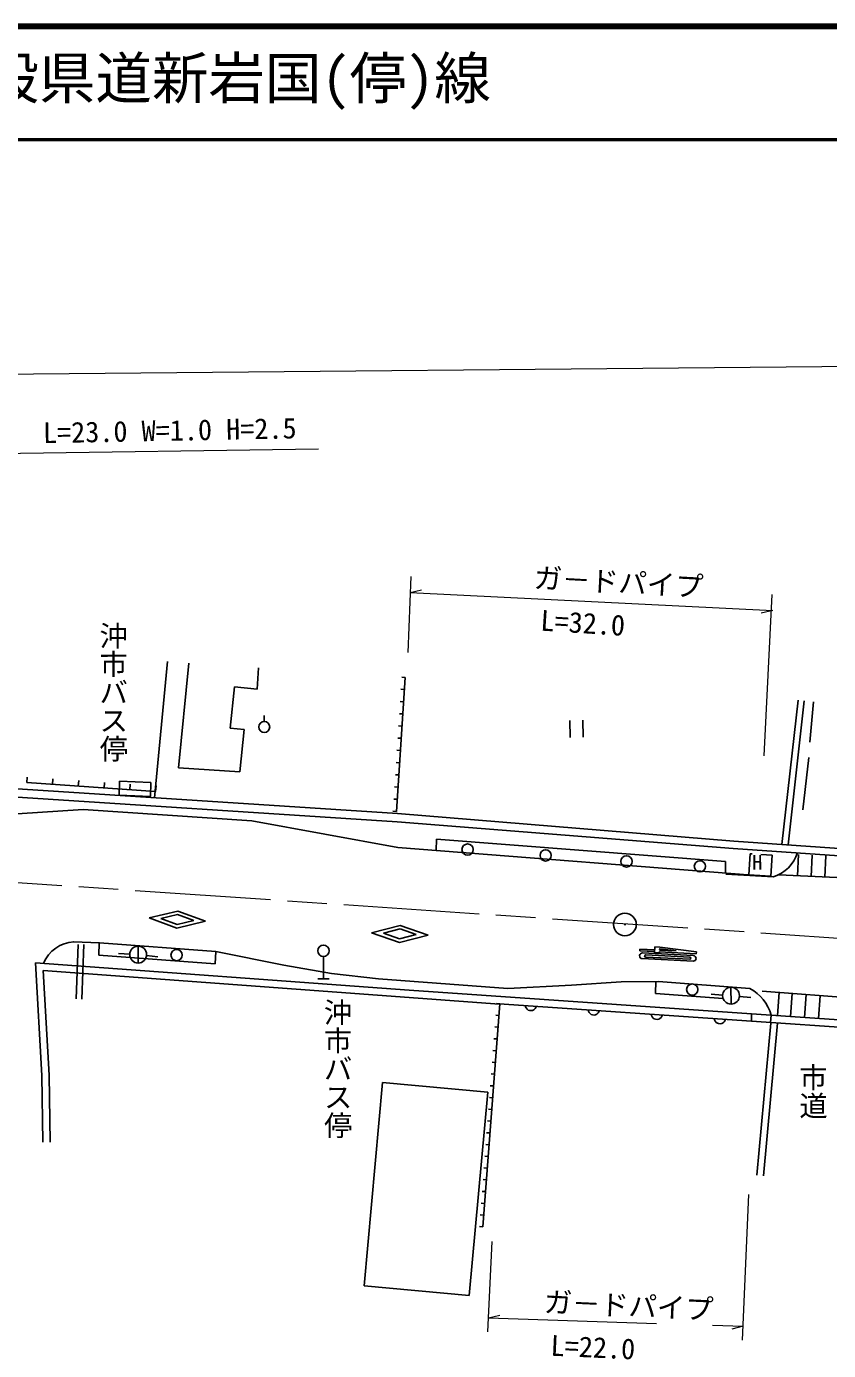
# Model space of a CAD drawing. Units: millimetres, scale not verified. Extents: x 40000 to 680000, y 20000 to 380000.
# Drawn here: x 225636 to 296603, y 262820 to 380000 of the extents above; entities that cross this region are included whole.
import ezdxf
from ezdxf.enums import TextEntityAlignment as Align

# ---------------------------------------------------------------- set-up
doc = ezdxf.new("R2010")
doc.units = ezdxf.units.MM
doc.header["$LTSCALE"] = 1000
doc.linetypes.add('CHAIN', pattern=[18.5, 12, -1.5, 3.5, -1.5])
for name, color, linetype, lineweight in [('M-BGD', 7, 'Continuous', 25), ('M-BMK', 2, 'CHAIN', 13), ('M-BMK-SRVR', 3, 'Continuous', 25), ('M-STR-HTXT', 7, 'Continuous', 13), ('M-STR-STRC', 7, 'Continuous', 25), ('M-TTL', 2, 'Continuous', 140), ('M-TTL-LINE', 7, 'Continuous', 50), ('M-TTL-TXT', 7, 'Continuous', 13)]:
    doc.layers.add(name, color=color, linetype=linetype, lineweight=lineweight)
doc.styles.add('@ＭＳ ゴシック', font='')
doc.styles.add('ＭＳ ゴシック', font='')
doc.styles.get('@ＭＳ ゴシック').set_extended_font_data('@MS Gothic')
doc.styles.get('ＭＳ ゴシック').set_extended_font_data('MS Gothic')

msp = doc.modelspace()

# ---------------------------------------------------------------- linework, layer by layer
at = {"layer": 'M-BGD'}
for p, q in [((236978, 311743), (238104, 323792)), ((239075, 314394), (239991, 323656)), ((246049, 321355), (246176, 323250)), ((259143, 322397), (258362, 310526)), ((259143, 322397), (258844, 322416)), ((243668, 317899), (244029, 321548)), ((244030, 321555), (246049, 321355)), ((259072, 321317), (258773, 321337)), ((259001, 320238), (258702, 320258)), ((293908, 320371), (292480, 307603)), ((294454, 320310), (293029, 307564)), ((295271, 320219), (294961, 316669)), ((246666, 318495), (246657, 319016)), ((258930, 319159), (258631, 319179)), ((244889, 317778), (243671, 317898)), ((244519, 314041), (244889, 317778)), ((258859, 318080), (258560, 318100)), ((273726, 318574), (273750, 317074)), ((274901, 317093), (274877, 318593)), ((258788, 317001), (258489, 317020)), ((258717, 315922), (258418, 315941)), ((294864, 315312), (294339, 310676)), ((239075, 314394), (244519, 314041)), ((258646, 314842), (258347, 314862)), ((219266, 312891), (258471, 310349)), ((225661, 313076), (225695, 313575)), ((225661, 313076), (237063, 312288)), ((227941, 312919), (227976, 313418)), ((230222, 312761), (230256, 313260)), ((232502, 312603), (232536, 313102)), ((233823, 311968), (233875, 313194)), ((233875, 313194), (236650, 313076)), ((234782, 312446), (234817, 312944)), ((236598, 311850), (236650, 313076)), ((258575, 313763), (258276, 313783)), ((219218, 312142), (258431, 309600)), ((236598, 311850), (233823, 311968)), ((237063, 312288), (237097, 312787)), ((258504, 312684), (258205, 312704)), ((230648, 310694), (218542, 309903)), ((245590, 309688), (230648, 310694)), ((258362, 310526), (258063, 310545)), ((258433, 311605), (258134, 311624)), ((258482, 307328), (245590, 309688)), ((258431, 309600), (288169, 307253)), ((258471, 310349), (288215, 307902)), ((258482, 307328), (291728, 304742)), ((261902, 308086), (261872, 307064)), ((261902, 308086), (287493, 306096)), ((330476, 304289), (288169, 307253)), ((288215, 307902), (301255, 306988)), ((287493, 306096), (287477, 305073)), ((289663, 306778), (289563, 304906)), ((289853, 306767), (289663, 306778)), ((291613, 306673), (290603, 306727)), ((291514, 304802), (291613, 306673)), ((293953, 306728), (293857, 304829)), ((295157, 306667), (295061, 304768)), ((296361, 306606), (296265, 304707)), ((287526, 304991), (291728, 304742)), ((289563, 304906), (291514, 304802)), ((292222, 304908), (301732, 304469)), ((229807, 299002), (232095, 298912)), ((229837, 298972), (229839, 299000)), ((232076, 298914), (232040, 297813)), ((232095, 298912), (242380, 298140)), ((230023, 293932), (230220, 298762)), ((230719, 298742), (230522, 293911)), ((232040, 297813), (242343, 297039)), ((234771, 297904), (233773, 297963)), ((235508, 298606), (235532, 297114)), ((236266, 297780), (237260, 297674)), ((242405, 298138), (242343, 297039)), ((242380, 298140), (248409, 296924)), ((251912, 297695), (251912, 295722)), ((226980, 287164), (226427, 297143)), ((226427, 297143), (259509, 294718)), ((248409, 296924), (252612, 296178)), ((227630, 287188), (227117, 296440)), ((227117, 296440), (267495, 293482)), ((251402, 295722), (252415, 295722)), ((252612, 296178), (256784, 295705)), ((256784, 295705), (268228, 294847)), ((273874, 295166), (278262, 295437)), ((278262, 295437), (281552, 295481)), ((281316, 295500), (281295, 294429)), ((281552, 295481), (289653, 294851)), ((259509, 294718), (289788, 292615)), ((268228, 294847), (273874, 295166)), ((281295, 294429), (287276, 293964)), ((287231, 294283), (286234, 294361)), ((287967, 294971), (287991, 293478)), ((288725, 294151), (289721, 294052)), ((300285, 293884), (290740, 294627)), ((292232, 294508), (292091, 292459)), ((293381, 294417), (293241, 292382)), ((294618, 294319), (294479, 292299)), ((295855, 294222), (295717, 292216)), ((267534, 293509), (266011, 273760)), ((267534, 293509), (267235, 293532)), ((267463, 293514), (289778, 291964)), ((269783, 293238), (269754, 293355)), ((269836, 293136), (269783, 293238)), ((269926, 293020), (269836, 293136)), ((270032, 292952), (269926, 293020)), ((270146, 292909), (270032, 292952)), ((270535, 292978), (270421, 292925)), ((270637, 293081), (270535, 292978)), ((270704, 293174), (270637, 293081)), ((270751, 293286), (270704, 293174)), ((275362, 292850), (275332, 292968)), ((267454, 292470), (267155, 292493)), ((270301, 292899), (270146, 292909)), ((270421, 292925), (270301, 292899)), ((275415, 292749), (275362, 292850)), ((275505, 292632), (275415, 292749)), ((275610, 292565), (275505, 292632)), ((275725, 292522), (275610, 292565)), ((275880, 292511), (275725, 292522)), ((275999, 292538), (275880, 292511)), ((276113, 292590), (275999, 292538)), ((276216, 292693), (276113, 292590)), ((276282, 292786), (276216, 292693)), ((276330, 292898), (276282, 292786)), ((280941, 292463), (280911, 292580)), ((280994, 292361), (280941, 292463)), ((281083, 292245), (280994, 292361)), ((281189, 292177), (281083, 292245)), ((281304, 292134), (281189, 292177)), ((281458, 292124), (281304, 292134)), ((281578, 292150), (281458, 292124)), ((281692, 292203), (281578, 292150)), ((281794, 292306), (281692, 292203)), ((281861, 292399), (281794, 292306)), ((281909, 292511), (281861, 292399)), ((286519, 292075), (286490, 292193)), ((286572, 291974), (286519, 292075)), ((286662, 291857), (286572, 291974)), ((286768, 291790), (286662, 291857)), ((286882, 291747), (286768, 291790)), ((287271, 291815), (287157, 291763)), ((287373, 291918), (287271, 291815)), ((287440, 292011), (287373, 291918)), ((287487, 292123), (287440, 292011)), ((289778, 291964), (289788, 292615)), ((289778, 291958), (299659, 291295)), ((289788, 292613), (299708, 291948)), ((291496, 291794), (290263, 278344)), ((292099, 291802), (290861, 278289)), ((291520, 292497), (291476, 291844)), ((267374, 291431), (267075, 291454)), ((287037, 291736), (286882, 291747)), ((287157, 291763), (287037, 291736)), ((267294, 290391), (266995, 290414)), ((267133, 288312), (266834, 288335)), ((267214, 289352), (266914, 289375)), ((227095, 281254), (226980, 287164)), ((227745, 281266), (227630, 287188)), ((267053, 287273), (266754, 287296)), ((257150, 286532), (255509, 268535)), ((266458, 285684), (257150, 286532)), ((266973, 286233), (266674, 286257)), ((264818, 267687), (266458, 285684)), ((266893, 285194), (266594, 285217)), ((266813, 284155), (266514, 284178)), ((266733, 283115), (266434, 283138)), ((266652, 282076), (266353, 282099)), ((266572, 281036), (266273, 281059)), ((266412, 278958), (266113, 278981)), ((266492, 279997), (266193, 280020)), ((266332, 277918), (266033, 277941)), ((266252, 276879), (265953, 276902)), ((266172, 275839), (265872, 275862)), ((266091, 274800), (265792, 274823)), ((266011, 273760), (265712, 273784)), ((255509, 268535), (264818, 267687))]:
    msp.add_line(p, q, dxfattribs=at)
for centre, radius in [((246674, 318004), 484), ((264667, 307159), 498), ((271573, 306635), 498), ((278729, 306107), 498), ((285220, 305672), 498), ((278590, 300517), 22.5), ((235520, 297860), 746), ((238920, 297816), 498), ((251912, 298197), 502), ((284550, 294769), 498), ((287979, 294225), 746)]:
    msp.add_circle(centre, radius, dxfattribs=at)
for centre, radius, start, end in [((290771, 307801), 3205, 287.34717, 343.53839), ((230070, 295786), 3226, 94.2157, 155.76874), ((287874, 291518), 3778, 15.24194, 61.91006)]:
    msp.add_arc(centre, radius, start, end, dxfattribs=at)
at = {"layer": 'M-BMK'}
msp.add_line((198338, 306032), (408085, 291844), dxfattribs=at)
at = {"layer": 'M-BMK-SRVR'}
for radius in [1000, 30]:
    msp.add_circle((278590, 300517), radius, dxfattribs=at)
at = {"layer": 'M-STR-HTXT'}
for p, q in [((208846, 349095), (410052, 350954)), ((219416, 342169), (251487, 342635)), ((259643, 331321), (259373, 324603)), ((259574, 329913), (260587, 330151)), ((259574, 329913), (291670, 328324)), ((291590, 329739), (290870, 315447)), ((291670, 328324), (290657, 328086)), ((289006, 263745), (289567, 276617)), ((266457, 264474), (266840, 272464)), ((266516, 265700), (267525, 265955)), ((266516, 265700), (281395, 265219)), ((286349, 265059), (289059, 264972)), ((289059, 264972), (288050, 264716))]:
    msp.add_line(p, q, dxfattribs=at)
at = {"layer": 'M-STR-STRC'}
for p, q in [((236487, 301100), (239025, 301709)), ((239007, 301396), (237529, 301041)), ((239007, 301396), (240437, 300878)), ((239025, 301709), (241479, 300820)), ((238941, 300211), (236487, 301100)), ((237529, 301041), (238958, 300524)), ((241479, 300820), (238941, 300211)), ((240437, 300878), (238958, 300524)), ((256176, 299797), (258706, 300439)), ((258692, 300126), (257219, 299752)), ((258692, 300126), (260128, 299628)), ((258706, 300439), (261171, 299583)), ((258642, 298941), (256176, 299797)), ((257219, 299752), (258655, 299254)), ((261171, 299583), (258642, 298941)), ((260128, 299628), (258655, 299254)), ((279907, 298190), (279914, 298340)), ((281205, 298126), (279907, 298190)), ((279914, 298340), (281212, 298275)), ((280148, 298003), (284642, 297779)), ((280430, 297638), (284325, 297445)), ((284335, 297644), (280440, 297838)), ((281226, 298550), (281201, 298051)), ((281201, 298051), (281651, 298028)), ((281226, 298550), (281676, 298528)), ((281656, 298128), (281651, 298028)), ((284900, 297942), (281654, 298103)), ((283134, 298180), (281657, 298379)), ((281662, 298253), (283134, 298180)), ((281668, 298377), (281663, 298278)), ((281676, 298528), (284908, 298091)), ((284908, 298091), (284900, 297942)), ((280123, 297504), (284617, 297280))]:
    msp.add_line(p, q, dxfattribs=at)
for centre, radius, start, end in [((280135, 297753), 250, 87.15106, 267.15106), ((280435, 297738), 100, 87.15106, 267.15106), ((284330, 297545), 100, 267.15106, 87.15106), ((284629, 297530), 250, 267.15106, 87.15106)]:
    msp.add_arc(centre, radius, start, end, dxfattribs=at)
at = {"layer": 'M-TTL'}
msp.add_line((680000, 380000), (40000, 380000), dxfattribs=at)
at = {"layer": 'M-TTL-LINE'}
msp.add_line((40000, 370000), (680000, 370000), dxfattribs=at)

# ---------------------------------------------------------------- texts
at = {"layer": 'M-BGD'}
for s, height, rotation, style, p in [('沖市バス停', 1833, 270.1, '@ＭＳ ゴシック', (231843, 327341)), ('H', 1320, 0.2, 'ＭＳ ゴシック', (289856, 304970)), ('沖市バス停', 1833, 270.1, '@ＭＳ ゴシック', (251698, 294015)), ('市道', 1833, 270.2, '@ＭＳ ゴシック', (293763, 288246))]:
    msp.add_text(s, height=height, rotation=rotation, dxfattribs=dict(at, style=style)).set_placement(p, align=Align.BOTTOM_LEFT)
at = {"layer": 'M-STR-HTXT', "style": 'ＭＳ ゴシック'}
for s, rotation, p in [('L=23.0 W=1.0 H=2.5', 1.1, (227121, 342568)), ('ガ－ドパイプ', 356.9, (270463, 329765)), ('L=32.0', 356.4, (271038, 325989)), ('ガ－ドパイプ', 357.4, (271361, 265675)), ('L=22.0', 357.4, (271957, 261815))]:
    msp.add_text(s, height=1833, rotation=rotation, dxfattribs=at).set_placement(p, align=Align.BOTTOM_LEFT)
at = {"layer": 'M-TTL-TXT', "style": 'ＭＳ ゴシック'}
msp.add_text('一般県道新岩国(停)線', height=3666, dxfattribs=at).set_placement((216734, 372500), align=Align.BOTTOM_LEFT)

doc.saveas('drawing.dxf')
